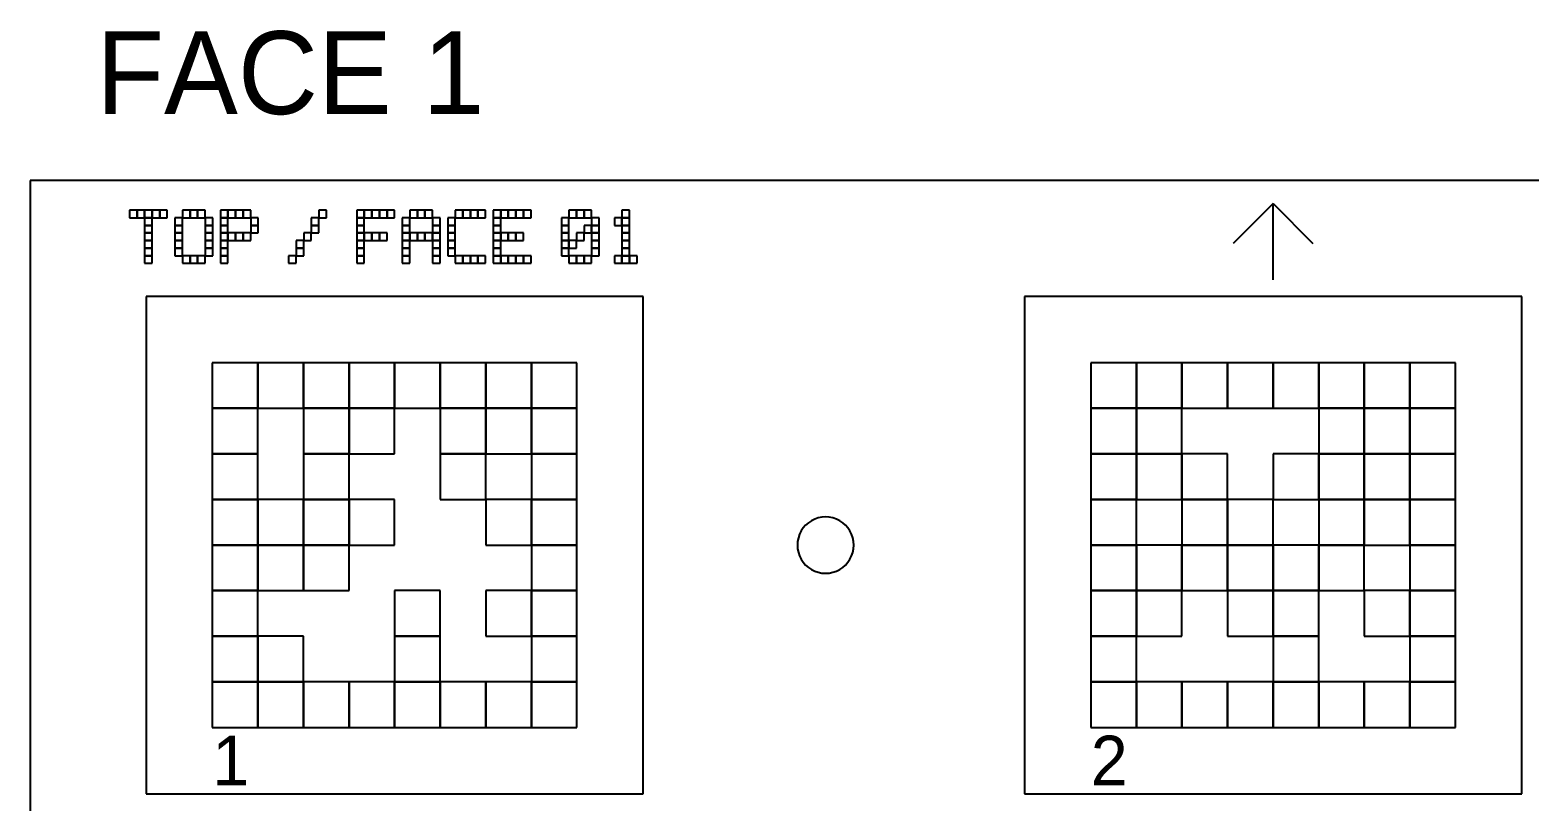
# Model space of a CAD drawing. Extents: x 0 to 490, y -8 to 329.
# Drawn here: x 0 to 90.5, y 282.5 to 329.1 of the extents above; entities that cross this region are included whole.
import ezdxf

# ---------------------------------------------------------------- set-up
doc = ezdxf.new("R2010")
doc.units = 0
for name, color, linetype in [('BLACK_POCKET', 7, 'CONTINUOUS'), ('BOARD_TEXT', 2, 'CONTINUOUS'), ('CUT', 1, 'CONTINUOUS'), ('LABEL', 3, 'CONTINUOUS'), ('MOUNT_HOLE', 5, 'CONTINUOUS'), ('ORIENTATION', 1, 'CONTINUOUS'), ('QUIET_ZONE', 4, 'CONTINUOUS'), ('TAG_BOUNDARY', 8, 'CONTINUOUS')]:
    doc.layers.add(name, color=color, linetype=linetype)

msp = doc.modelspace()

# ---------------------------------------------------------------- linework, layer by layer
at = {"layer": 'BLACK_POCKET'}
for p, q in [((13.75, 309), (11, 309)), ((11, 309), (11, 306.25)), ((13.75, 306.25), (13.75, 309)), ((16.5, 309), (13.75, 309)), ((13.75, 309), (13.75, 306.25)), ((16.5, 306.25), (16.5, 309)), ((19.25, 309), (16.5, 309)), ((16.5, 309), (16.5, 306.25)), ((19.25, 306.25), (19.25, 309)), ((22, 309), (19.25, 309)), ((19.25, 309), (19.25, 306.25)), ((22, 306.25), (22, 309)), ((24.75, 309), (22, 309)), ((22, 309), (22, 306.25)), ((24.75, 306.25), (24.75, 309)), ((27.5, 309), (24.75, 309)), ((24.75, 309), (24.75, 306.25)), ((27.5, 306.25), (27.5, 309)), ((30.25, 309), (27.5, 309)), ((27.5, 309), (27.5, 306.25)), ((30.25, 306.25), (30.25, 309)), ((33, 309), (30.25, 309)), ((30.25, 309), (30.25, 306.25)), ((33, 306.25), (33, 309)), ((66.75, 309), (64, 309)), ((64, 309), (64, 306.25)), ((66.75, 306.25), (66.75, 309)), ((69.5, 309), (66.75, 309)), ((66.75, 309), (66.75, 306.25)), ((69.5, 306.25), (69.5, 309)), ((72.25, 309), (69.5, 309)), ((69.5, 309), (69.5, 306.25)), ((72.25, 306.25), (72.25, 309)), ((75, 309), (72.25, 309)), ((72.25, 309), (72.25, 306.25)), ((75, 306.25), (75, 309)), ((77.75, 309), (75, 309)), ((75, 309), (75, 306.25)), ((77.75, 306.25), (77.75, 309)), ((80.5, 309), (77.75, 309)), ((77.75, 309), (77.75, 306.25)), ((80.5, 306.25), (80.5, 309)), ((83.25, 309), (80.5, 309)), ((80.5, 309), (80.5, 306.25)), ((83.25, 306.25), (83.25, 309)), ((86, 309), (83.25, 309)), ((83.25, 309), (83.25, 306.25)), ((86, 306.25), (86, 309)), ((11, 306.25), (13.75, 306.25)), ((13.75, 306.25), (11, 306.25)), ((11, 306.25), (11, 303.5)), ((13.75, 306.25), (16.5, 306.25)), ((13.75, 303.5), (13.75, 306.25)), ((16.5, 306.25), (19.25, 306.25)), ((19.25, 306.25), (16.5, 306.25)), ((16.5, 306.25), (16.5, 303.5)), ((19.25, 306.25), (22, 306.25)), ((19.25, 303.5), (19.25, 306.25)), ((22, 306.25), (19.25, 306.25)), ((19.25, 306.25), (19.25, 303.5)), ((22, 306.25), (24.75, 306.25)), ((22, 303.5), (22, 306.25)), ((24.75, 306.25), (27.5, 306.25)), ((27.5, 306.25), (24.75, 306.25)), ((24.75, 306.25), (24.75, 303.5)), ((27.5, 306.25), (30.25, 306.25)), ((27.5, 303.5), (27.5, 306.25)), ((30.25, 306.25), (27.5, 306.25)), ((27.5, 306.25), (27.5, 303.5)), ((30.25, 306.25), (33, 306.25)), ((30.25, 303.5), (30.25, 306.25)), ((33, 306.25), (30.25, 306.25)), ((30.25, 306.25), (30.25, 303.5)), ((33, 303.5), (33, 306.25)), ((64, 306.25), (66.75, 306.25)), ((66.75, 306.25), (64, 306.25)), ((64, 306.25), (64, 303.5)), ((66.75, 306.25), (69.5, 306.25)), ((66.75, 303.5), (66.75, 306.25)), ((69.5, 306.25), (66.75, 306.25)), ((66.75, 306.25), (66.75, 303.5)), ((69.5, 306.25), (72.25, 306.25)), ((69.5, 303.5), (69.5, 306.25)), ((72.25, 306.25), (75, 306.25)), ((75, 306.25), (77.75, 306.25)), ((77.75, 306.25), (80.5, 306.25)), ((80.5, 306.25), (77.75, 306.25)), ((77.75, 306.25), (77.75, 303.5)), ((80.5, 306.25), (83.25, 306.25)), ((80.5, 303.5), (80.5, 306.25)), ((83.25, 306.25), (80.5, 306.25)), ((80.5, 306.25), (80.5, 303.5)), ((83.25, 306.25), (86, 306.25)), ((83.25, 303.5), (83.25, 306.25)), ((86, 306.25), (83.25, 306.25)), ((83.25, 306.25), (83.25, 303.5)), ((86, 303.5), (86, 306.25)), ((11, 303.5), (13.75, 303.5)), ((13.75, 303.5), (11, 303.5)), ((11, 303.5), (11, 300.75)), ((13.75, 300.75), (13.75, 303.5)), ((16.5, 303.5), (19.25, 303.5)), ((19.25, 303.5), (16.5, 303.5)), ((16.5, 303.5), (16.5, 300.75)), ((19.25, 303.5), (22, 303.5)), ((19.25, 300.75), (19.25, 303.5)), ((24.75, 303.5), (27.5, 303.5)), ((27.5, 303.5), (24.75, 303.5)), ((24.75, 303.5), (24.75, 300.75)), ((27.5, 303.5), (30.25, 303.5)), ((27.5, 300.75), (27.5, 303.5)), ((30.25, 303.5), (33, 303.5)), ((33, 303.5), (30.25, 303.5)), ((30.25, 303.5), (30.25, 300.75)), ((33, 300.75), (33, 303.5)), ((64, 303.5), (66.75, 303.5)), ((66.75, 303.5), (64, 303.5)), ((64, 303.5), (64, 300.75)), ((66.75, 303.5), (69.5, 303.5)), ((66.75, 300.75), (66.75, 303.5)), ((69.5, 303.5), (66.75, 303.5)), ((66.75, 303.5), (66.75, 300.75)), ((69.5, 300.75), (69.5, 303.5)), ((72.25, 303.5), (69.5, 303.5)), ((69.5, 303.5), (69.5, 300.75)), ((72.25, 300.75), (72.25, 303.5)), ((77.75, 303.5), (75, 303.5)), ((75, 303.5), (75, 300.75)), ((77.75, 303.5), (80.5, 303.5)), ((77.75, 300.75), (77.75, 303.5)), ((80.5, 303.5), (77.75, 303.5)), ((77.75, 303.5), (77.75, 300.75)), ((80.5, 303.5), (83.25, 303.5)), ((80.5, 300.75), (80.5, 303.5)), ((83.25, 303.5), (80.5, 303.5)), ((80.5, 303.5), (80.5, 300.75)), ((83.25, 303.5), (86, 303.5)), ((83.25, 300.75), (83.25, 303.5)), ((86, 303.5), (83.25, 303.5)), ((83.25, 303.5), (83.25, 300.75)), ((86, 300.75), (86, 303.5)), ((11, 300.75), (13.75, 300.75)), ((13.75, 300.75), (11, 300.75)), ((11, 300.75), (11, 298)), ((13.75, 298), (13.75, 300.75)), ((16.5, 300.75), (13.75, 300.75)), ((13.75, 300.75), (13.75, 298)), ((16.5, 300.75), (19.25, 300.75)), ((16.5, 298), (16.5, 300.75)), ((19.25, 300.75), (16.5, 300.75)), ((16.5, 300.75), (16.5, 298)), ((19.25, 298), (19.25, 300.75)), ((22, 300.75), (19.25, 300.75)), ((19.25, 300.75), (19.25, 298)), ((22, 298), (22, 300.75)), ((24.75, 300.75), (27.5, 300.75)), ((30.25, 300.75), (27.5, 300.75)), ((27.5, 300.75), (27.5, 298)), ((30.25, 300.75), (33, 300.75)), ((30.25, 298), (30.25, 300.75)), ((33, 300.75), (30.25, 300.75)), ((30.25, 300.75), (30.25, 298)), ((33, 298), (33, 300.75)), ((64, 300.75), (66.75, 300.75)), ((66.75, 300.75), (64, 300.75)), ((64, 300.75), (64, 298)), ((66.75, 300.75), (69.5, 300.75)), ((66.75, 298), (66.75, 300.75)), ((69.5, 300.75), (72.25, 300.75)), ((72.25, 300.75), (69.5, 300.75)), ((69.5, 300.75), (69.5, 298)), ((72.25, 298), (72.25, 300.75)), ((75, 300.75), (72.25, 300.75)), ((72.25, 300.75), (72.25, 298)), ((75, 300.75), (77.75, 300.75)), ((75, 298), (75, 300.75)), ((77.75, 300.75), (80.5, 300.75)), ((80.5, 300.75), (77.75, 300.75)), ((77.75, 300.75), (77.75, 298)), ((80.5, 300.75), (83.25, 300.75)), ((80.5, 298), (80.5, 300.75)), ((83.25, 300.75), (80.5, 300.75)), ((80.5, 300.75), (80.5, 298)), ((83.25, 300.75), (86, 300.75)), ((83.25, 298), (83.25, 300.75)), ((86, 300.75), (83.25, 300.75)), ((83.25, 300.75), (83.25, 298)), ((86, 298), (86, 300.75)), ((11, 298), (13.75, 298)), ((13.75, 298), (11, 298)), ((11, 298), (11, 295.25)), ((13.75, 298), (16.5, 298)), ((13.75, 295.25), (13.75, 298)), ((16.5, 298), (13.75, 298)), ((13.75, 298), (13.75, 295.25)), ((16.5, 298), (19.25, 298)), ((16.5, 295.25), (16.5, 298)), ((19.25, 298), (16.5, 298)), ((16.5, 298), (16.5, 295.25)), ((19.25, 298), (22, 298)), ((19.25, 295.25), (19.25, 298)), ((27.5, 298), (30.25, 298)), ((30.25, 298), (33, 298)), ((33, 298), (30.25, 298)), ((30.25, 298), (30.25, 295.25)), ((33, 295.25), (33, 298)), ((64, 298), (66.75, 298)), ((66.75, 298), (64, 298)), ((64, 298), (64, 295.25)), ((66.75, 295.25), (66.75, 298)), ((69.5, 298), (66.75, 298)), ((66.75, 298), (66.75, 295.25)), ((69.5, 298), (72.25, 298)), ((69.5, 295.25), (69.5, 298)), ((72.25, 298), (69.5, 298)), ((69.5, 298), (69.5, 295.25)), ((72.25, 298), (75, 298)), ((72.25, 295.25), (72.25, 298)), ((75, 298), (72.25, 298)), ((72.25, 298), (72.25, 295.25)), ((75, 295.25), (75, 298)), ((77.75, 298), (75, 298)), ((75, 298), (75, 295.25)), ((77.75, 298), (80.5, 298)), ((77.75, 295.25), (77.75, 298)), ((80.5, 298), (77.75, 298)), ((77.75, 298), (77.75, 295.25)), ((80.5, 298), (83.25, 298)), ((80.5, 295.25), (80.5, 298)), ((83.25, 298), (86, 298)), ((86, 298), (83.25, 298)), ((83.25, 298), (83.25, 295.25)), ((86, 295.25), (86, 298)), ((11, 295.25), (13.75, 295.25)), ((13.75, 295.25), (11, 295.25)), ((11, 295.25), (11, 292.5)), ((13.75, 295.25), (16.5, 295.25)), ((13.75, 292.5), (13.75, 295.25)), ((16.5, 295.25), (19.25, 295.25)), ((24.75, 295.25), (22, 295.25)), ((22, 295.25), (22, 292.5)), ((24.75, 292.5), (24.75, 295.25)), ((30.25, 295.25), (27.5, 295.25)), ((27.5, 295.25), (27.5, 292.5)), ((30.25, 295.25), (33, 295.25)), ((30.25, 292.5), (30.25, 295.25)), ((33, 295.25), (30.25, 295.25)), ((30.25, 295.25), (30.25, 292.5)), ((33, 292.5), (33, 295.25)), ((64, 295.25), (66.75, 295.25)), ((66.75, 295.25), (64, 295.25)), ((64, 295.25), (64, 292.5)), ((66.75, 295.25), (69.5, 295.25)), ((66.75, 292.5), (66.75, 295.25)), ((69.5, 295.25), (66.75, 295.25)), ((66.75, 295.25), (66.75, 292.5)), ((69.5, 295.25), (72.25, 295.25)), ((69.5, 292.5), (69.5, 295.25)), ((72.25, 295.25), (75, 295.25)), ((75, 295.25), (72.25, 295.25)), ((72.25, 295.25), (72.25, 292.5)), ((75, 295.25), (77.75, 295.25)), ((75, 292.5), (75, 295.25)), ((77.75, 295.25), (75, 295.25)), ((75, 295.25), (75, 292.5)), ((77.75, 295.25), (80.5, 295.25)), ((77.75, 292.5), (77.75, 295.25)), ((83.25, 295.25), (80.5, 295.25)), ((80.5, 295.25), (80.5, 292.5)), ((83.25, 295.25), (86, 295.25)), ((83.25, 292.5), (83.25, 295.25)), ((86, 295.25), (83.25, 295.25)), ((83.25, 295.25), (83.25, 292.5)), ((86, 292.5), (86, 295.25)), ((11, 292.5), (13.75, 292.5)), ((13.75, 292.5), (11, 292.5)), ((11, 292.5), (11, 289.75)), ((13.75, 289.75), (13.75, 292.5)), ((16.5, 292.5), (13.75, 292.5)), ((13.75, 292.5), (13.75, 289.75)), ((16.5, 289.75), (16.5, 292.5)), ((22, 292.5), (24.75, 292.5)), ((24.75, 292.5), (22, 292.5)), ((22, 292.5), (22, 289.75)), ((24.75, 289.75), (24.75, 292.5)), ((27.5, 292.5), (30.25, 292.5)), ((30.25, 292.5), (33, 292.5)), ((33, 292.5), (30.25, 292.5)), ((30.25, 292.5), (30.25, 289.75)), ((33, 289.75), (33, 292.5)), ((64, 292.5), (66.75, 292.5)), ((66.75, 292.5), (64, 292.5)), ((64, 292.5), (64, 289.75)), ((66.75, 292.5), (69.5, 292.5)), ((66.75, 289.75), (66.75, 292.5)), ((72.25, 292.5), (75, 292.5)), ((75, 292.5), (77.75, 292.5)), ((77.75, 292.5), (75, 292.5)), ((75, 292.5), (75, 289.75)), ((77.75, 289.75), (77.75, 292.5)), ((80.5, 292.5), (83.25, 292.5)), ((83.25, 292.5), (86, 292.5)), ((86, 292.5), (83.25, 292.5)), ((83.25, 292.5), (83.25, 289.75)), ((86, 289.75), (86, 292.5)), ((11, 289.75), (13.75, 289.75)), ((13.75, 289.75), (11, 289.75)), ((11, 289.75), (11, 287)), ((13.75, 289.75), (16.5, 289.75)), ((13.75, 287), (13.75, 289.75)), ((16.5, 289.75), (13.75, 289.75)), ((13.75, 289.75), (13.75, 287)), ((16.5, 287), (16.5, 289.75)), ((19.25, 289.75), (16.5, 289.75)), ((16.5, 289.75), (16.5, 287)), ((19.25, 287), (19.25, 289.75)), ((22, 289.75), (19.25, 289.75)), ((19.25, 289.75), (19.25, 287)), ((22, 289.75), (24.75, 289.75)), ((22, 287), (22, 289.75)), ((24.75, 289.75), (22, 289.75)), ((22, 289.75), (22, 287)), ((24.75, 287), (24.75, 289.75)), ((27.5, 289.75), (24.75, 289.75)), ((24.75, 289.75), (24.75, 287)), ((27.5, 287), (27.5, 289.75)), ((30.25, 289.75), (27.5, 289.75)), ((27.5, 289.75), (27.5, 287)), ((30.25, 289.75), (33, 289.75)), ((30.25, 287), (30.25, 289.75)), ((33, 289.75), (30.25, 289.75)), ((30.25, 289.75), (30.25, 287)), ((33, 287), (33, 289.75)), ((64, 289.75), (66.75, 289.75)), ((66.75, 289.75), (64, 289.75)), ((64, 289.75), (64, 287)), ((66.75, 287), (66.75, 289.75)), ((69.5, 289.75), (66.75, 289.75)), ((66.75, 289.75), (66.75, 287)), ((69.5, 287), (69.5, 289.75)), ((72.25, 289.75), (69.5, 289.75)), ((69.5, 289.75), (69.5, 287)), ((72.25, 287), (72.25, 289.75)), ((75, 289.75), (72.25, 289.75)), ((72.25, 289.75), (72.25, 287)), ((75, 289.75), (77.75, 289.75)), ((75, 287), (75, 289.75)), ((77.75, 289.75), (75, 289.75)), ((75, 289.75), (75, 287)), ((77.75, 287), (77.75, 289.75)), ((80.5, 289.75), (77.75, 289.75)), ((77.75, 289.75), (77.75, 287)), ((80.5, 287), (80.5, 289.75)), ((83.25, 289.75), (80.5, 289.75)), ((80.5, 289.75), (80.5, 287)), ((83.25, 289.75), (86, 289.75)), ((83.25, 287), (83.25, 289.75)), ((86, 289.75), (83.25, 289.75)), ((83.25, 289.75), (83.25, 287)), ((86, 287), (86, 289.75)), ((11, 287), (13.75, 287)), ((13.75, 287), (16.5, 287)), ((16.5, 287), (19.25, 287)), ((19.25, 287), (22, 287)), ((22, 287), (24.75, 287)), ((24.75, 287), (27.5, 287)), ((27.5, 287), (30.25, 287)), ((30.25, 287), (33, 287)), ((64, 287), (66.75, 287)), ((66.75, 287), (69.5, 287)), ((69.5, 287), (72.25, 287)), ((72.25, 287), (75, 287)), ((75, 287), (77.75, 287)), ((77.75, 287), (80.5, 287)), ((80.5, 287), (83.25, 287)), ((83.25, 287), (86, 287))]:
    msp.add_line(p, q, dxfattribs=at)
at = {"layer": 'BOARD_TEXT'}
for p, q in [((6.457143, 318.2), (6, 318.2)), ((6, 318.2), (6, 317.742857)), ((6, 317.742857), (6.457143, 317.742857)), ((6.457143, 317.742857), (6.457143, 318.2)), ((6.914286, 318.2), (6.457143, 318.2)), ((6.457143, 318.2), (6.457143, 317.742857)), ((6.457143, 317.742857), (6.914286, 317.742857)), ((6.914286, 317.742857), (6.914286, 318.2)), ((7.371429, 318.2), (6.914286, 318.2)), ((6.914286, 318.2), (6.914286, 317.742857)), ((6.914286, 317.742857), (7.371429, 317.742857)), ((7.371429, 317.742857), (6.914286, 317.742857)), ((6.914286, 317.742857), (6.914286, 317.285714)), ((7.371429, 317.742857), (7.371429, 318.2)), ((7.828571, 318.2), (7.371429, 318.2)), ((7.371429, 318.2), (7.371429, 317.742857)), ((7.371429, 317.742857), (7.828571, 317.742857)), ((7.371429, 317.285714), (7.371429, 317.742857)), ((7.828571, 317.742857), (7.828571, 318.2)), ((8.285714, 318.2), (7.828571, 318.2)), ((7.828571, 318.2), (7.828571, 317.742857)), ((7.828571, 317.742857), (8.285714, 317.742857)), ((8.285714, 317.742857), (8.285714, 318.2)), ((9.2, 317.742857), (8.742857, 317.742857)), ((8.742857, 317.742857), (8.742857, 317.285714)), ((9.657143, 318.2), (9.2, 318.2)), ((9.2, 318.2), (9.2, 317.742857)), ((9.2, 317.742857), (9.657143, 317.742857)), ((9.2, 317.285714), (9.2, 317.742857)), ((9.657143, 317.742857), (9.657143, 318.2)), ((10.114286, 318.2), (9.657143, 318.2)), ((9.657143, 318.2), (9.657143, 317.742857)), ((9.657143, 317.742857), (10.114286, 317.742857)), ((10.114286, 317.742857), (10.114286, 318.2)), ((10.571429, 318.2), (10.114286, 318.2)), ((10.114286, 318.2), (10.114286, 317.742857)), ((10.114286, 317.742857), (10.571429, 317.742857)), ((10.571429, 317.742857), (10.571429, 318.2)), ((11.028571, 317.742857), (10.571429, 317.742857)), ((10.571429, 317.742857), (10.571429, 317.285714)), ((11.028571, 317.285714), (11.028571, 317.742857)), ((11.942857, 318.2), (11.485714, 318.2)), ((11.485714, 318.2), (11.485714, 317.742857)), ((11.485714, 317.742857), (11.942857, 317.742857)), ((11.942857, 317.742857), (11.485714, 317.742857)), ((11.485714, 317.742857), (11.485714, 317.285714)), ((11.942857, 317.742857), (11.942857, 318.2)), ((12.4, 318.2), (11.942857, 318.2)), ((11.942857, 318.2), (11.942857, 317.742857)), ((11.942857, 317.742857), (12.4, 317.742857)), ((11.942857, 317.285714), (11.942857, 317.742857)), ((12.4, 317.742857), (12.4, 318.2)), ((12.857143, 318.2), (12.4, 318.2)), ((12.4, 318.2), (12.4, 317.742857)), ((12.4, 317.742857), (12.857143, 317.742857)), ((12.857143, 317.742857), (12.857143, 318.2)), ((13.314286, 318.2), (12.857143, 318.2)), ((12.857143, 318.2), (12.857143, 317.742857)), ((12.857143, 317.742857), (13.314286, 317.742857)), ((13.314286, 317.742857), (13.314286, 318.2)), ((13.771429, 317.742857), (13.314286, 317.742857)), ((13.314286, 317.742857), (13.314286, 317.285714)), ((13.771429, 317.285714), (13.771429, 317.742857)), ((17.428571, 317.742857), (16.971429, 317.742857)), ((16.971429, 317.742857), (16.971429, 317.285714)), ((17.885714, 318.2), (17.428571, 318.2)), ((17.428571, 318.2), (17.428571, 317.742857)), ((17.428571, 317.742857), (17.885714, 317.742857)), ((17.428571, 317.285714), (17.428571, 317.742857)), ((17.885714, 317.742857), (17.885714, 318.2)), ((20.171429, 318.2), (19.714286, 318.2)), ((19.714286, 318.2), (19.714286, 317.742857)), ((19.714286, 317.742857), (20.171429, 317.742857)), ((20.171429, 317.742857), (19.714286, 317.742857)), ((19.714286, 317.742857), (19.714286, 317.285714)), ((20.171429, 317.742857), (20.171429, 318.2)), ((20.628571, 318.2), (20.171429, 318.2)), ((20.171429, 318.2), (20.171429, 317.742857)), ((20.171429, 317.742857), (20.628571, 317.742857)), ((20.171429, 317.285714), (20.171429, 317.742857)), ((20.628571, 317.742857), (20.628571, 318.2)), ((21.085714, 318.2), (20.628571, 318.2)), ((20.628571, 318.2), (20.628571, 317.742857)), ((20.628571, 317.742857), (21.085714, 317.742857)), ((21.085714, 317.742857), (21.085714, 318.2)), ((21.542857, 318.2), (21.085714, 318.2)), ((21.085714, 318.2), (21.085714, 317.742857)), ((21.085714, 317.742857), (21.542857, 317.742857)), ((21.542857, 317.742857), (21.542857, 318.2)), ((22, 318.2), (21.542857, 318.2)), ((21.542857, 318.2), (21.542857, 317.742857)), ((21.542857, 317.742857), (22, 317.742857)), ((22, 317.742857), (22, 318.2)), ((22.914286, 317.742857), (22.457143, 317.742857)), ((22.457143, 317.742857), (22.457143, 317.285714)), ((23.371429, 318.2), (22.914286, 318.2)), ((22.914286, 318.2), (22.914286, 317.742857)), ((22.914286, 317.742857), (23.371429, 317.742857)), ((22.914286, 317.285714), (22.914286, 317.742857)), ((23.371429, 317.742857), (23.371429, 318.2)), ((23.828571, 318.2), (23.371429, 318.2)), ((23.371429, 318.2), (23.371429, 317.742857)), ((23.371429, 317.742857), (23.828571, 317.742857)), ((23.828571, 317.742857), (23.828571, 318.2)), ((24.285714, 318.2), (23.828571, 318.2)), ((23.828571, 318.2), (23.828571, 317.742857)), ((23.828571, 317.742857), (24.285714, 317.742857)), ((24.285714, 317.742857), (24.285714, 318.2)), ((24.742857, 317.742857), (24.285714, 317.742857)), ((24.285714, 317.742857), (24.285714, 317.285714)), ((24.742857, 317.285714), (24.742857, 317.742857)), ((25.657143, 317.742857), (25.2, 317.742857)), ((25.2, 317.742857), (25.2, 317.285714)), ((26.114286, 318.2), (25.657143, 318.2)), ((25.657143, 318.2), (25.657143, 317.742857)), ((25.657143, 317.742857), (26.114286, 317.742857)), ((25.657143, 317.285714), (25.657143, 317.742857)), ((26.114286, 317.742857), (26.114286, 318.2)), ((26.571429, 318.2), (26.114286, 318.2)), ((26.114286, 318.2), (26.114286, 317.742857)), ((26.114286, 317.742857), (26.571429, 317.742857)), ((26.571429, 317.742857), (26.571429, 318.2)), ((27.028571, 318.2), (26.571429, 318.2)), ((26.571429, 318.2), (26.571429, 317.742857)), ((26.571429, 317.742857), (27.028571, 317.742857)), ((27.028571, 317.742857), (27.028571, 318.2)), ((27.485714, 318.2), (27.028571, 318.2)), ((27.028571, 318.2), (27.028571, 317.742857)), ((27.028571, 317.742857), (27.485714, 317.742857)), ((27.485714, 317.742857), (27.485714, 318.2)), ((28.4, 318.2), (27.942857, 318.2)), ((27.942857, 318.2), (27.942857, 317.742857)), ((27.942857, 317.742857), (28.4, 317.742857)), ((28.4, 317.742857), (27.942857, 317.742857)), ((27.942857, 317.742857), (27.942857, 317.285714)), ((28.4, 317.742857), (28.4, 318.2)), ((28.857143, 318.2), (28.4, 318.2)), ((28.4, 318.2), (28.4, 317.742857)), ((28.4, 317.742857), (28.857143, 317.742857)), ((28.4, 317.285714), (28.4, 317.742857)), ((28.857143, 317.742857), (28.857143, 318.2)), ((29.314286, 318.2), (28.857143, 318.2)), ((28.857143, 318.2), (28.857143, 317.742857)), ((28.857143, 317.742857), (29.314286, 317.742857)), ((29.314286, 317.742857), (29.314286, 318.2)), ((29.771429, 318.2), (29.314286, 318.2)), ((29.314286, 318.2), (29.314286, 317.742857)), ((29.314286, 317.742857), (29.771429, 317.742857)), ((29.771429, 317.742857), (29.771429, 318.2)), ((30.228571, 318.2), (29.771429, 318.2)), ((29.771429, 318.2), (29.771429, 317.742857)), ((29.771429, 317.742857), (30.228571, 317.742857)), ((30.228571, 317.742857), (30.228571, 318.2)), ((32.514286, 317.742857), (32.057143, 317.742857)), ((32.057143, 317.742857), (32.057143, 317.285714)), ((32.971429, 318.2), (32.514286, 318.2)), ((32.514286, 318.2), (32.514286, 317.742857)), ((32.514286, 317.742857), (32.971429, 317.742857)), ((32.514286, 317.285714), (32.514286, 317.742857)), ((32.971429, 317.742857), (32.971429, 318.2)), ((33.428571, 318.2), (32.971429, 318.2)), ((32.971429, 318.2), (32.971429, 317.742857)), ((32.971429, 317.742857), (33.428571, 317.742857)), ((33.428571, 317.742857), (33.428571, 318.2)), ((33.885714, 318.2), (33.428571, 318.2)), ((33.428571, 318.2), (33.428571, 317.742857)), ((33.428571, 317.742857), (33.885714, 317.742857)), ((33.885714, 317.742857), (33.885714, 318.2)), ((34.342857, 317.742857), (33.885714, 317.742857)), ((33.885714, 317.742857), (33.885714, 317.285714)), ((34.342857, 317.285714), (34.342857, 317.742857)), ((35.714286, 317.742857), (35.257143, 317.742857)), ((35.257143, 317.742857), (35.257143, 317.285714)), ((36.171429, 318.2), (35.714286, 318.2)), ((35.714286, 318.2), (35.714286, 317.742857)), ((35.714286, 317.742857), (36.171429, 317.742857)), ((35.714286, 317.285714), (35.714286, 317.742857)), ((36.171429, 317.742857), (35.714286, 317.742857)), ((35.714286, 317.742857), (35.714286, 317.285714)), ((36.171429, 317.742857), (36.171429, 318.2)), ((36.171429, 317.285714), (36.171429, 317.742857)), ((6.914286, 317.285714), (7.371429, 317.285714)), ((7.371429, 317.285714), (6.914286, 317.285714)), ((6.914286, 317.285714), (6.914286, 316.828571)), ((6.914286, 316.828571), (7.371429, 316.828571)), ((7.371429, 316.828571), (6.914286, 316.828571)), ((6.914286, 316.828571), (6.914286, 316.371429)), ((7.371429, 316.828571), (7.371429, 317.285714)), ((7.371429, 316.371429), (7.371429, 316.828571)), ((8.742857, 317.285714), (9.2, 317.285714)), ((9.2, 317.285714), (8.742857, 317.285714)), ((8.742857, 317.285714), (8.742857, 316.828571)), ((8.742857, 316.828571), (9.2, 316.828571)), ((9.2, 316.828571), (8.742857, 316.828571)), ((8.742857, 316.828571), (8.742857, 316.371429)), ((9.2, 316.828571), (9.2, 317.285714)), ((9.2, 316.371429), (9.2, 316.828571)), ((10.571429, 317.285714), (11.028571, 317.285714)), ((11.028571, 317.285714), (10.571429, 317.285714)), ((10.571429, 317.285714), (10.571429, 316.828571)), ((10.571429, 316.828571), (11.028571, 316.828571)), ((11.028571, 316.828571), (10.571429, 316.828571)), ((10.571429, 316.828571), (10.571429, 316.371429)), ((11.028571, 316.828571), (11.028571, 317.285714)), ((11.028571, 316.371429), (11.028571, 316.828571)), ((11.485714, 317.285714), (11.942857, 317.285714)), ((11.942857, 317.285714), (11.485714, 317.285714)), ((11.485714, 317.285714), (11.485714, 316.828571)), ((11.485714, 316.828571), (11.942857, 316.828571)), ((11.942857, 316.828571), (11.485714, 316.828571)), ((11.485714, 316.828571), (11.485714, 316.371429)), ((11.942857, 316.828571), (11.942857, 317.285714)), ((11.942857, 316.371429), (11.942857, 316.828571)), ((12.4, 316.828571), (11.942857, 316.828571)), ((11.942857, 316.828571), (11.942857, 316.371429)), ((12.4, 316.371429), (12.4, 316.828571)), ((12.857143, 316.828571), (12.4, 316.828571)), ((12.4, 316.828571), (12.4, 316.371429)), ((12.857143, 316.371429), (12.857143, 316.828571)), ((13.314286, 316.828571), (12.857143, 316.828571)), ((12.857143, 316.828571), (12.857143, 316.371429)), ((13.314286, 317.285714), (13.771429, 317.285714)), ((13.771429, 317.285714), (13.314286, 317.285714)), ((13.314286, 317.285714), (13.314286, 316.828571)), ((13.314286, 316.828571), (13.771429, 316.828571)), ((13.314286, 316.371429), (13.314286, 316.828571)), ((13.771429, 316.828571), (13.771429, 317.285714)), ((16.971429, 316.828571), (16.514286, 316.828571)), ((16.514286, 316.828571), (16.514286, 316.371429)), ((16.971429, 317.285714), (17.428571, 317.285714)), ((17.428571, 317.285714), (16.971429, 317.285714)), ((16.971429, 317.285714), (16.971429, 316.828571)), ((16.971429, 316.828571), (17.428571, 316.828571)), ((16.971429, 316.371429), (16.971429, 316.828571)), ((17.428571, 316.828571), (17.428571, 317.285714)), ((19.714286, 317.285714), (20.171429, 317.285714)), ((20.171429, 317.285714), (19.714286, 317.285714)), ((19.714286, 317.285714), (19.714286, 316.828571)), ((19.714286, 316.828571), (20.171429, 316.828571)), ((20.171429, 316.828571), (19.714286, 316.828571)), ((19.714286, 316.828571), (19.714286, 316.371429)), ((20.171429, 316.828571), (20.171429, 317.285714)), ((20.171429, 316.371429), (20.171429, 316.828571)), ((20.628571, 316.828571), (20.171429, 316.828571)), ((20.171429, 316.828571), (20.171429, 316.371429)), ((20.628571, 316.371429), (20.628571, 316.828571)), ((21.085714, 316.828571), (20.628571, 316.828571)), ((20.628571, 316.828571), (20.628571, 316.371429)), ((21.085714, 316.371429), (21.085714, 316.828571)), ((21.542857, 316.828571), (21.085714, 316.828571)), ((21.085714, 316.828571), (21.085714, 316.371429)), ((21.542857, 316.371429), (21.542857, 316.828571)), ((22.457143, 317.285714), (22.914286, 317.285714)), ((22.914286, 317.285714), (22.457143, 317.285714)), ((22.457143, 317.285714), (22.457143, 316.828571)), ((22.457143, 316.828571), (22.914286, 316.828571)), ((22.914286, 316.828571), (22.457143, 316.828571)), ((22.457143, 316.828571), (22.457143, 316.371429)), ((22.914286, 316.828571), (22.914286, 317.285714)), ((22.914286, 316.371429), (22.914286, 316.828571)), ((23.371429, 316.828571), (22.914286, 316.828571)), ((22.914286, 316.828571), (22.914286, 316.371429)), ((23.371429, 316.371429), (23.371429, 316.828571)), ((23.828571, 316.828571), (23.371429, 316.828571)), ((23.371429, 316.828571), (23.371429, 316.371429)), ((23.828571, 316.371429), (23.828571, 316.828571)), ((24.285714, 316.828571), (23.828571, 316.828571)), ((23.828571, 316.828571), (23.828571, 316.371429)), ((24.285714, 317.285714), (24.742857, 317.285714)), ((24.742857, 317.285714), (24.285714, 317.285714)), ((24.285714, 317.285714), (24.285714, 316.828571)), ((24.285714, 316.828571), (24.742857, 316.828571)), ((24.285714, 316.371429), (24.285714, 316.828571)), ((24.742857, 316.828571), (24.285714, 316.828571)), ((24.285714, 316.828571), (24.285714, 316.371429)), ((24.742857, 316.828571), (24.742857, 317.285714)), ((24.742857, 316.371429), (24.742857, 316.828571)), ((25.2, 317.285714), (25.657143, 317.285714)), ((25.657143, 317.285714), (25.2, 317.285714)), ((25.2, 317.285714), (25.2, 316.828571)), ((25.2, 316.828571), (25.657143, 316.828571)), ((25.657143, 316.828571), (25.2, 316.828571)), ((25.2, 316.828571), (25.2, 316.371429)), ((25.657143, 316.828571), (25.657143, 317.285714)), ((25.657143, 316.371429), (25.657143, 316.828571)), ((27.942857, 317.285714), (28.4, 317.285714)), ((28.4, 317.285714), (27.942857, 317.285714)), ((27.942857, 317.285714), (27.942857, 316.828571)), ((27.942857, 316.828571), (28.4, 316.828571)), ((28.4, 316.828571), (27.942857, 316.828571)), ((27.942857, 316.828571), (27.942857, 316.371429)), ((28.4, 316.828571), (28.4, 317.285714)), ((28.4, 316.371429), (28.4, 316.828571)), ((28.857143, 316.828571), (28.4, 316.828571)), ((28.4, 316.828571), (28.4, 316.371429)), ((28.857143, 316.371429), (28.857143, 316.828571)), ((29.314286, 316.828571), (28.857143, 316.828571)), ((28.857143, 316.828571), (28.857143, 316.371429)), ((29.314286, 316.371429), (29.314286, 316.828571)), ((29.771429, 316.828571), (29.314286, 316.828571)), ((29.314286, 316.828571), (29.314286, 316.371429)), ((29.771429, 316.371429), (29.771429, 316.828571)), ((32.057143, 317.285714), (32.514286, 317.285714)), ((32.514286, 317.285714), (32.057143, 317.285714)), ((32.057143, 317.285714), (32.057143, 316.828571)), ((32.057143, 316.828571), (32.514286, 316.828571)), ((32.514286, 316.828571), (32.057143, 316.828571)), ((32.057143, 316.828571), (32.057143, 316.371429)), ((32.514286, 316.828571), (32.514286, 317.285714)), ((32.514286, 316.371429), (32.514286, 316.828571)), ((33.428571, 316.828571), (32.971429, 316.828571)), ((32.971429, 316.828571), (32.971429, 316.371429)), ((33.885714, 317.285714), (33.428571, 317.285714)), ((33.428571, 317.285714), (33.428571, 316.828571)), ((33.428571, 316.828571), (33.885714, 316.828571)), ((33.428571, 316.371429), (33.428571, 316.828571)), ((33.885714, 317.285714), (34.342857, 317.285714)), ((33.885714, 316.828571), (33.885714, 317.285714)), ((34.342857, 317.285714), (33.885714, 317.285714)), ((33.885714, 317.285714), (33.885714, 316.828571)), ((33.885714, 316.828571), (34.342857, 316.828571)), ((34.342857, 316.828571), (33.885714, 316.828571)), ((33.885714, 316.828571), (33.885714, 316.371429)), ((34.342857, 316.828571), (34.342857, 317.285714)), ((34.342857, 316.371429), (34.342857, 316.828571)), ((35.257143, 317.285714), (35.714286, 317.285714)), ((35.714286, 317.285714), (36.171429, 317.285714)), ((36.171429, 317.285714), (35.714286, 317.285714)), ((35.714286, 317.285714), (35.714286, 316.828571)), ((35.714286, 316.828571), (36.171429, 316.828571)), ((36.171429, 316.828571), (35.714286, 316.828571)), ((35.714286, 316.828571), (35.714286, 316.371429)), ((36.171429, 316.828571), (36.171429, 317.285714)), ((36.171429, 316.371429), (36.171429, 316.828571)), ((6.914286, 316.371429), (7.371429, 316.371429)), ((7.371429, 316.371429), (6.914286, 316.371429)), ((6.914286, 316.371429), (6.914286, 315.914286)), ((6.914286, 315.914286), (7.371429, 315.914286)), ((7.371429, 315.914286), (6.914286, 315.914286)), ((6.914286, 315.914286), (6.914286, 315.457143)), ((7.371429, 315.914286), (7.371429, 316.371429)), ((7.371429, 315.457143), (7.371429, 315.914286)), ((8.742857, 316.371429), (9.2, 316.371429)), ((9.2, 316.371429), (8.742857, 316.371429)), ((8.742857, 316.371429), (8.742857, 315.914286)), ((8.742857, 315.914286), (9.2, 315.914286)), ((9.2, 315.914286), (8.742857, 315.914286)), ((8.742857, 315.914286), (8.742857, 315.457143)), ((9.2, 315.914286), (9.2, 316.371429)), ((9.2, 315.457143), (9.2, 315.914286)), ((10.571429, 316.371429), (11.028571, 316.371429)), ((11.028571, 316.371429), (10.571429, 316.371429)), ((10.571429, 316.371429), (10.571429, 315.914286)), ((10.571429, 315.914286), (11.028571, 315.914286)), ((11.028571, 315.914286), (10.571429, 315.914286)), ((10.571429, 315.914286), (10.571429, 315.457143)), ((11.028571, 315.914286), (11.028571, 316.371429)), ((11.028571, 315.457143), (11.028571, 315.914286)), ((11.485714, 316.371429), (11.942857, 316.371429)), ((11.942857, 316.371429), (11.485714, 316.371429)), ((11.485714, 316.371429), (11.485714, 315.914286)), ((11.485714, 315.914286), (11.942857, 315.914286)), ((11.942857, 315.914286), (11.485714, 315.914286)), ((11.485714, 315.914286), (11.485714, 315.457143)), ((11.942857, 316.371429), (12.4, 316.371429)), ((11.942857, 315.914286), (11.942857, 316.371429)), ((11.942857, 315.457143), (11.942857, 315.914286)), ((12.4, 316.371429), (12.857143, 316.371429)), ((12.857143, 316.371429), (13.314286, 316.371429)), ((16.514286, 316.371429), (16.057143, 316.371429)), ((16.057143, 316.371429), (16.057143, 315.914286)), ((16.057143, 315.914286), (16.514286, 315.914286)), ((16.514286, 315.914286), (16.057143, 315.914286)), ((16.057143, 315.914286), (16.057143, 315.457143)), ((16.514286, 316.371429), (16.971429, 316.371429)), ((16.514286, 315.914286), (16.514286, 316.371429)), ((16.514286, 315.457143), (16.514286, 315.914286)), ((19.714286, 316.371429), (20.171429, 316.371429)), ((20.171429, 316.371429), (19.714286, 316.371429)), ((19.714286, 316.371429), (19.714286, 315.914286)), ((19.714286, 315.914286), (20.171429, 315.914286)), ((20.171429, 315.914286), (19.714286, 315.914286)), ((19.714286, 315.914286), (19.714286, 315.457143)), ((20.171429, 316.371429), (20.628571, 316.371429)), ((20.171429, 315.914286), (20.171429, 316.371429)), ((20.171429, 315.457143), (20.171429, 315.914286)), ((20.628571, 316.371429), (21.085714, 316.371429)), ((21.085714, 316.371429), (21.542857, 316.371429)), ((22.457143, 316.371429), (22.914286, 316.371429)), ((22.914286, 316.371429), (22.457143, 316.371429)), ((22.457143, 316.371429), (22.457143, 315.914286)), ((22.457143, 315.914286), (22.914286, 315.914286)), ((22.914286, 315.914286), (22.457143, 315.914286)), ((22.457143, 315.914286), (22.457143, 315.457143)), ((22.914286, 316.371429), (23.371429, 316.371429)), ((22.914286, 315.914286), (22.914286, 316.371429)), ((22.914286, 315.457143), (22.914286, 315.914286)), ((23.371429, 316.371429), (23.828571, 316.371429)), ((23.828571, 316.371429), (24.285714, 316.371429)), ((24.285714, 316.371429), (24.742857, 316.371429)), ((24.742857, 316.371429), (24.285714, 316.371429)), ((24.285714, 316.371429), (24.285714, 315.914286)), ((24.285714, 315.914286), (24.742857, 315.914286)), ((24.742857, 315.914286), (24.285714, 315.914286)), ((24.285714, 315.914286), (24.285714, 315.457143)), ((24.742857, 315.914286), (24.742857, 316.371429)), ((24.742857, 315.457143), (24.742857, 315.914286)), ((25.2, 316.371429), (25.657143, 316.371429)), ((25.657143, 316.371429), (25.2, 316.371429)), ((25.2, 316.371429), (25.2, 315.914286)), ((25.2, 315.914286), (25.657143, 315.914286)), ((25.657143, 315.914286), (25.2, 315.914286)), ((25.2, 315.914286), (25.2, 315.457143)), ((25.657143, 315.914286), (25.657143, 316.371429)), ((25.657143, 315.457143), (25.657143, 315.914286)), ((27.942857, 316.371429), (28.4, 316.371429)), ((28.4, 316.371429), (27.942857, 316.371429)), ((27.942857, 316.371429), (27.942857, 315.914286)), ((27.942857, 315.914286), (28.4, 315.914286)), ((28.4, 315.914286), (27.942857, 315.914286)), ((27.942857, 315.914286), (27.942857, 315.457143)), ((28.4, 316.371429), (28.857143, 316.371429)), ((28.4, 315.914286), (28.4, 316.371429)), ((28.4, 315.457143), (28.4, 315.914286)), ((28.857143, 316.371429), (29.314286, 316.371429)), ((29.314286, 316.371429), (29.771429, 316.371429)), ((32.057143, 316.371429), (32.514286, 316.371429)), ((32.514286, 316.371429), (32.057143, 316.371429)), ((32.057143, 316.371429), (32.057143, 315.914286)), ((32.057143, 315.914286), (32.514286, 315.914286)), ((32.514286, 315.914286), (32.057143, 315.914286)), ((32.057143, 315.914286), (32.057143, 315.457143)), ((32.514286, 315.914286), (32.514286, 316.371429)), ((32.971429, 316.371429), (32.514286, 316.371429)), ((32.514286, 316.371429), (32.514286, 315.914286)), ((32.514286, 315.914286), (32.971429, 315.914286)), ((32.514286, 315.457143), (32.514286, 315.914286)), ((32.971429, 316.371429), (33.428571, 316.371429)), ((32.971429, 315.914286), (32.971429, 316.371429)), ((33.885714, 316.371429), (34.342857, 316.371429)), ((34.342857, 316.371429), (33.885714, 316.371429)), ((33.885714, 316.371429), (33.885714, 315.914286)), ((33.885714, 315.914286), (34.342857, 315.914286)), ((34.342857, 315.914286), (33.885714, 315.914286)), ((33.885714, 315.914286), (33.885714, 315.457143)), ((34.342857, 315.914286), (34.342857, 316.371429)), ((34.342857, 315.457143), (34.342857, 315.914286)), ((35.714286, 316.371429), (36.171429, 316.371429)), ((36.171429, 316.371429), (35.714286, 316.371429)), ((35.714286, 316.371429), (35.714286, 315.914286)), ((35.714286, 315.914286), (36.171429, 315.914286)), ((36.171429, 315.914286), (35.714286, 315.914286)), ((35.714286, 315.914286), (35.714286, 315.457143)), ((36.171429, 315.914286), (36.171429, 316.371429)), ((36.171429, 315.457143), (36.171429, 315.914286)), ((6.914286, 315.457143), (7.371429, 315.457143)), ((7.371429, 315.457143), (6.914286, 315.457143)), ((6.914286, 315.457143), (6.914286, 315)), ((6.914286, 315), (7.371429, 315)), ((7.371429, 315), (7.371429, 315.457143)), ((8.742857, 315.457143), (9.2, 315.457143)), ((9.657143, 315.457143), (9.2, 315.457143)), ((9.2, 315.457143), (9.2, 315)), ((9.2, 315), (9.657143, 315)), ((9.657143, 315), (9.657143, 315.457143)), ((10.114286, 315.457143), (9.657143, 315.457143)), ((9.657143, 315.457143), (9.657143, 315)), ((9.657143, 315), (10.114286, 315)), ((10.114286, 315), (10.114286, 315.457143)), ((10.571429, 315.457143), (10.114286, 315.457143)), ((10.114286, 315.457143), (10.114286, 315)), ((10.114286, 315), (10.571429, 315)), ((10.571429, 315.457143), (11.028571, 315.457143)), ((10.571429, 315), (10.571429, 315.457143)), ((11.485714, 315.457143), (11.942857, 315.457143)), ((11.942857, 315.457143), (11.485714, 315.457143)), ((11.485714, 315.457143), (11.485714, 315)), ((11.485714, 315), (11.942857, 315)), ((11.942857, 315), (11.942857, 315.457143)), ((16.057143, 315.457143), (15.6, 315.457143)), ((15.6, 315.457143), (15.6, 315)), ((15.6, 315), (16.057143, 315)), ((16.057143, 315.457143), (16.514286, 315.457143)), ((16.057143, 315), (16.057143, 315.457143)), ((19.714286, 315.457143), (20.171429, 315.457143)), ((20.171429, 315.457143), (19.714286, 315.457143)), ((19.714286, 315.457143), (19.714286, 315)), ((19.714286, 315), (20.171429, 315)), ((20.171429, 315), (20.171429, 315.457143)), ((22.457143, 315.457143), (22.914286, 315.457143)), ((22.914286, 315.457143), (22.457143, 315.457143)), ((22.457143, 315.457143), (22.457143, 315)), ((22.457143, 315), (22.914286, 315)), ((22.914286, 315), (22.914286, 315.457143)), ((24.285714, 315.457143), (24.742857, 315.457143)), ((24.742857, 315.457143), (24.285714, 315.457143)), ((24.285714, 315.457143), (24.285714, 315)), ((24.285714, 315), (24.742857, 315)), ((24.742857, 315), (24.742857, 315.457143)), ((25.2, 315.457143), (25.657143, 315.457143)), ((26.114286, 315.457143), (25.657143, 315.457143)), ((25.657143, 315.457143), (25.657143, 315)), ((25.657143, 315), (26.114286, 315)), ((26.114286, 315), (26.114286, 315.457143)), ((26.571429, 315.457143), (26.114286, 315.457143)), ((26.114286, 315.457143), (26.114286, 315)), ((26.114286, 315), (26.571429, 315)), ((26.571429, 315), (26.571429, 315.457143)), ((27.028571, 315.457143), (26.571429, 315.457143)), ((26.571429, 315.457143), (26.571429, 315)), ((26.571429, 315), (27.028571, 315)), ((27.028571, 315), (27.028571, 315.457143)), ((27.485714, 315.457143), (27.028571, 315.457143)), ((27.028571, 315.457143), (27.028571, 315)), ((27.028571, 315), (27.485714, 315)), ((27.485714, 315), (27.485714, 315.457143)), ((27.942857, 315.457143), (28.4, 315.457143)), ((28.4, 315.457143), (27.942857, 315.457143)), ((27.942857, 315.457143), (27.942857, 315)), ((27.942857, 315), (28.4, 315)), ((28.4, 315), (28.4, 315.457143)), ((28.857143, 315.457143), (28.4, 315.457143)), ((28.4, 315.457143), (28.4, 315)), ((28.4, 315), (28.857143, 315)), ((28.857143, 315), (28.857143, 315.457143)), ((29.314286, 315.457143), (28.857143, 315.457143)), ((28.857143, 315.457143), (28.857143, 315)), ((28.857143, 315), (29.314286, 315)), ((29.314286, 315), (29.314286, 315.457143)), ((29.771429, 315.457143), (29.314286, 315.457143)), ((29.314286, 315.457143), (29.314286, 315)), ((29.314286, 315), (29.771429, 315)), ((29.771429, 315), (29.771429, 315.457143)), ((30.228571, 315.457143), (29.771429, 315.457143)), ((29.771429, 315.457143), (29.771429, 315)), ((29.771429, 315), (30.228571, 315)), ((30.228571, 315), (30.228571, 315.457143)), ((32.057143, 315.457143), (32.514286, 315.457143)), ((32.971429, 315.457143), (32.514286, 315.457143)), ((32.514286, 315.457143), (32.514286, 315)), ((32.514286, 315), (32.971429, 315)), ((32.971429, 315), (32.971429, 315.457143)), ((33.428571, 315.457143), (32.971429, 315.457143)), ((32.971429, 315.457143), (32.971429, 315)), ((32.971429, 315), (33.428571, 315)), ((33.428571, 315), (33.428571, 315.457143)), ((33.885714, 315.457143), (33.428571, 315.457143)), ((33.428571, 315.457143), (33.428571, 315)), ((33.428571, 315), (33.885714, 315)), ((33.885714, 315.457143), (34.342857, 315.457143)), ((33.885714, 315), (33.885714, 315.457143)), ((35.714286, 315.457143), (35.257143, 315.457143)), ((35.257143, 315.457143), (35.257143, 315)), ((35.257143, 315), (35.714286, 315)), ((35.714286, 315.457143), (36.171429, 315.457143)), ((35.714286, 315), (35.714286, 315.457143)), ((36.171429, 315.457143), (35.714286, 315.457143)), ((35.714286, 315.457143), (35.714286, 315)), ((35.714286, 315), (36.171429, 315)), ((36.171429, 315), (36.171429, 315.457143)), ((36.628571, 315.457143), (36.171429, 315.457143)), ((36.171429, 315.457143), (36.171429, 315)), ((36.171429, 315), (36.628571, 315)), ((36.628571, 315), (36.628571, 315.457143))]:
    msp.add_line(p, q, dxfattribs=at)
at = {"layer": 'CUT'}
for p, q in [((150, 320), (0, 320)), ((0, 320), (0, 170))]:
    msp.add_line(p, q, dxfattribs=at)
at = {"layer": 'MOUNT_HOLE'}
for p, q in [((47.349438, 299.570595), (47.15, 299.472243)), ((47.560008, 299.642074), (47.349438, 299.570595)), ((47.778105, 299.685456), (47.560008, 299.642074)), ((48, 299.7), (47.778105, 299.685456)), ((48.221895, 299.685456), (48, 299.7)), ((48.439992, 299.642074), (48.221895, 299.685456)), ((48.650562, 299.570595), (48.439992, 299.642074)), ((48.85, 299.472243), (48.650562, 299.570595)), ((46.429405, 298.650562), (46.357926, 298.439992)), ((46.527757, 298.85), (46.429405, 298.650562)), ((46.651299, 299.034894), (46.527757, 298.85)), ((46.797918, 299.202082), (46.651299, 299.034894)), ((46.965106, 299.348701), (46.797918, 299.202082)), ((47.15, 299.472243), (46.965106, 299.348701)), ((49.034894, 299.348701), (48.85, 299.472243)), ((49.202082, 299.202082), (49.034894, 299.348701)), ((49.348701, 299.034894), (49.202082, 299.202082)), ((49.472243, 298.85), (49.348701, 299.034894)), ((49.570595, 298.650562), (49.472243, 298.85)), ((49.642074, 298.439992), (49.570595, 298.650562)), ((46.314544, 298.221895), (46.3, 298)), ((46.3, 298), (46.314544, 297.778105)), ((46.357926, 298.439992), (46.314544, 298.221895)), ((46.314544, 297.778105), (46.357926, 297.560008)), ((49.685456, 298.221895), (49.642074, 298.439992)), ((49.642074, 297.560008), (49.685456, 297.778105)), ((49.7, 298), (49.685456, 298.221895)), ((49.685456, 297.778105), (49.7, 298)), ((46.357926, 297.560008), (46.429405, 297.349438)), ((46.429405, 297.349438), (46.527757, 297.15)), ((46.527757, 297.15), (46.651299, 296.965106)), ((46.651299, 296.965106), (46.797918, 296.797918)), ((49.202082, 296.797918), (49.348701, 296.965106)), ((49.348701, 296.965106), (49.472243, 297.15)), ((49.472243, 297.15), (49.570595, 297.349438)), ((49.570595, 297.349438), (49.642074, 297.560008)), ((46.797918, 296.797918), (46.965106, 296.651299)), ((46.965106, 296.651299), (47.15, 296.527757)), ((47.15, 296.527757), (47.349438, 296.429405)), ((47.349438, 296.429405), (47.560008, 296.357926)), ((47.560008, 296.357926), (47.778105, 296.314544)), ((47.778105, 296.314544), (48, 296.3)), ((48, 296.3), (48.221895, 296.314544)), ((48.221895, 296.314544), (48.439992, 296.357926)), ((48.439992, 296.357926), (48.650562, 296.429405)), ((48.650562, 296.429405), (48.85, 296.527757)), ((48.85, 296.527757), (49.034894, 296.651299)), ((49.034894, 296.651299), (49.202082, 296.797918))]:
    msp.add_line(p, q, dxfattribs=at)
at = {"layer": 'ORIENTATION'}
for p, q in [((75, 318.6), (72.6, 316.2)), ((75, 314), (75, 318.6)), ((75, 318.6), (77.4, 316.2))]:
    msp.add_line(p, q, dxfattribs=at)
at = {"layer": 'QUIET_ZONE'}
for p, q in [((37, 313), (7, 313)), ((7, 313), (7, 283)), ((37, 283), (37, 313)), ((90, 313), (60, 313)), ((60, 313), (60, 283)), ((90, 283), (90, 313)), ((7, 283), (37, 283)), ((60, 283), (90, 283))]:
    msp.add_line(p, q, dxfattribs=at)
at = {"layer": 'TAG_BOUNDARY'}
for p, q in [((33, 309), (11, 309)), ((11, 309), (11, 287)), ((33, 287), (33, 309)), ((86, 309), (64, 309)), ((64, 309), (64, 287)), ((86, 287), (86, 309)), ((11, 287), (33, 287)), ((64, 287), (86, 287))]:
    msp.add_line(p, q, dxfattribs=at)

# ---------------------------------------------------------------- texts
at = {"layer": 'LABEL'}
for s, height, p in [('FACE 1', 5, (4, 324)), ('1', 3, (11, 283.5)), ('2', 3, (64, 283.5))]:
    msp.add_text(s, height=height, dxfattribs=at).set_placement(p)

doc.saveas('drawing.dxf')
